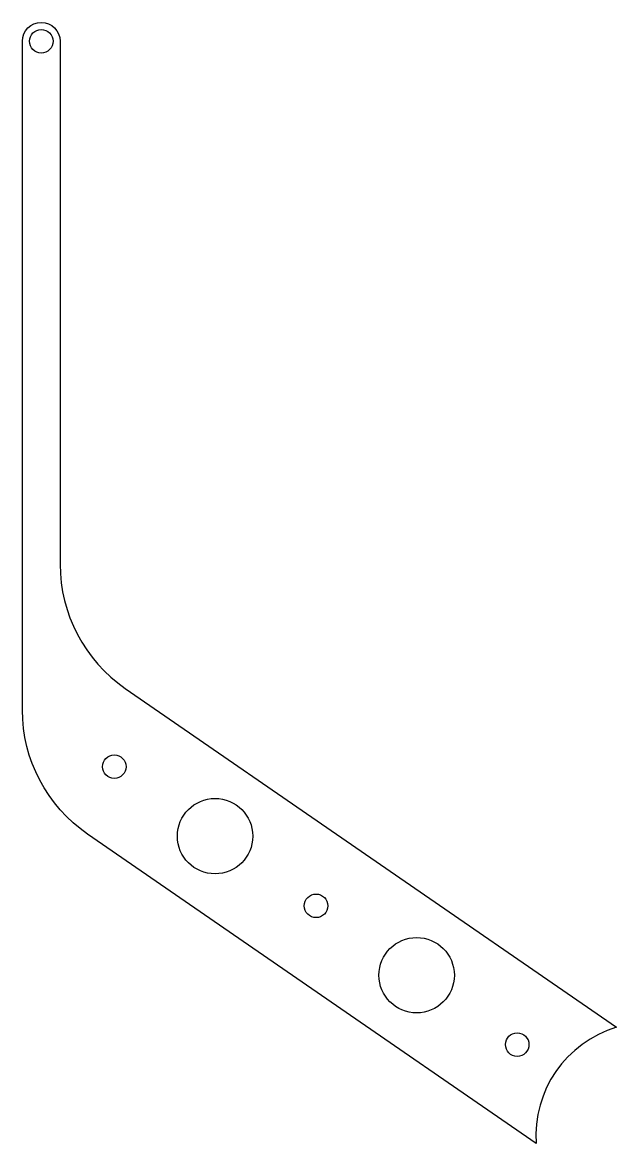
# Model space of a CAD drawing. Header units: inches. Extents: x 0.63 to 4.57, y 0.53 to 7.97.
import ezdxf

# ---------------------------------------------------------------- set-up
doc = ezdxf.new("R2010")
doc.units = ezdxf.units.IN
doc.header["$MEASUREMENT"] = 0
for name, color, linetype in [('Hole - 1-4 in mill (Pocket) - (1-2 in)', 3, 'Continuous'), ('Hole - 1-8 in mill (Profile) - #6 (5-32 in)', 3, 'Continuous'), ('Top', 7, 'Continuous')]:
    doc.layers.add(name, color=color, linetype=linetype)

msp = doc.modelspace()

# ---------------------------------------------------------------- linework, layer by layer
at = {"layer": 'Hole - 1-4 in mill (Pocket) - (1-2 in)'}
for centre in [(1.9061, 2.5692), (3.2431, 1.6466)]:
    msp.add_circle(centre, 0.25, dxfattribs=at)
at = {"layer": 'Hole - 1-8 in mill (Profile) - #6 (5-32 in)'}
for centre in [(0.7538, 7.8426), (1.2382, 3.0301), (2.5761, 2.1069), (3.91, 1.1864)]:
    msp.add_circle(centre, 0.0781, dxfattribs=at)
at = {"layer": 'Top'}
msp.add_lwpolyline([(0.8788, 7.8426), (0.8788, 4.3726, 0.246512), (1.3108, 3.5495), (4.5689, 1.3013, 0.351), (4.0364, 0.5296), (1.0608, 2.583, -0.246512), (0.6288, 3.406), (0.6288, 7.8426, -1)], format="xyb", close=True, dxfattribs=at)

doc.saveas('drawing.dxf')
